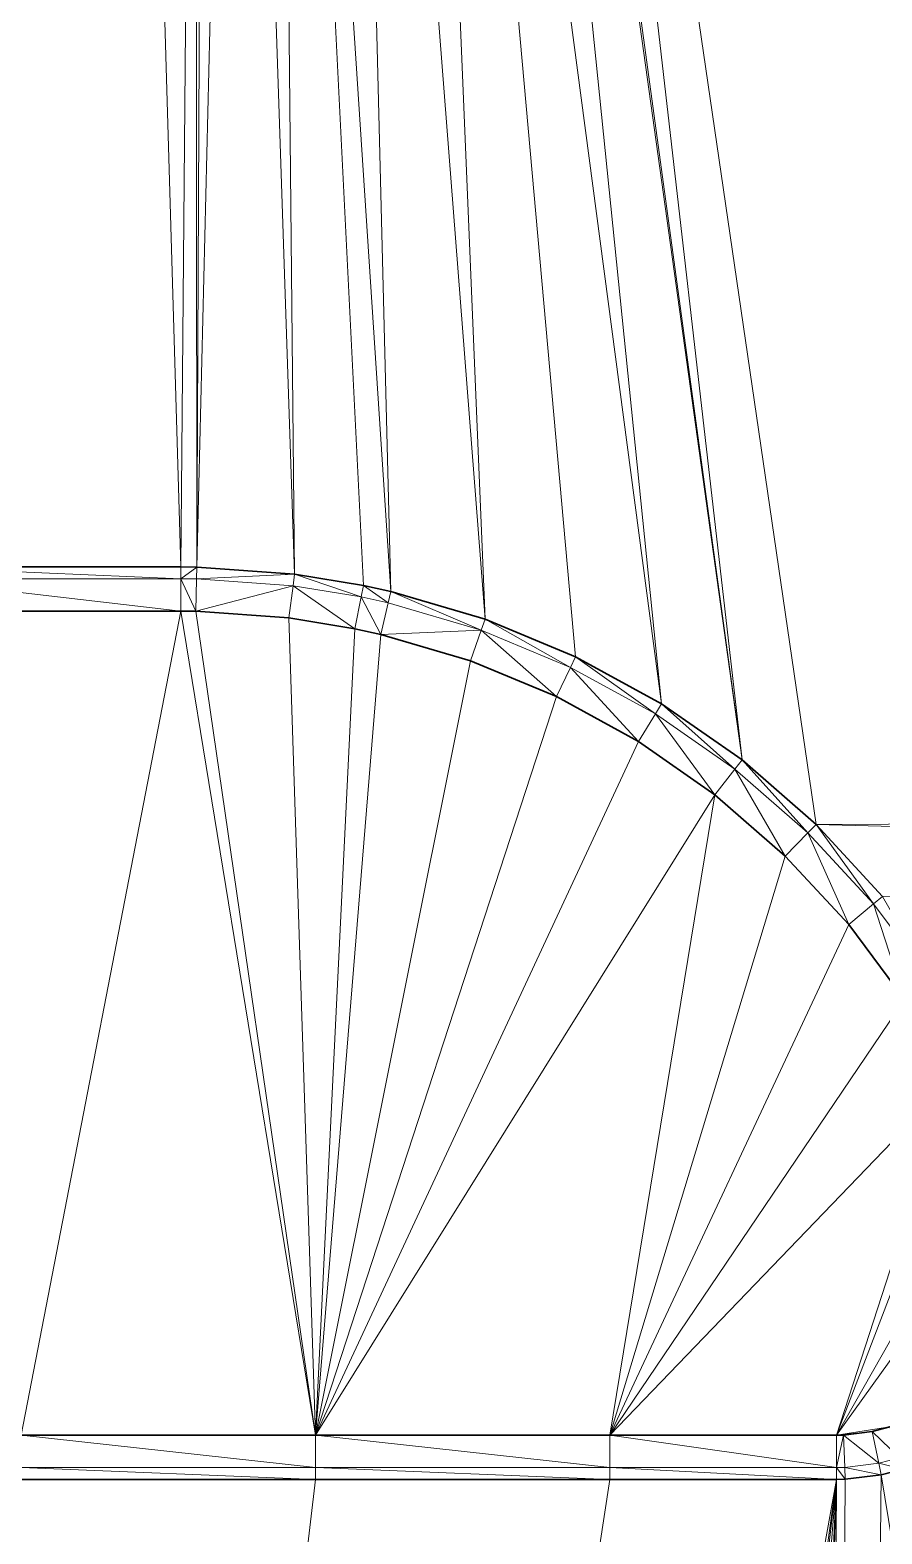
# Model space of a CAD drawing. Header units: metres. Extents: x 246428 to 246884, y 7418966 to 7419490.
# Drawn here: x 246722.42 to 246725.31, y 7419416.47 to 7419421.58 of the extents above; entities that cross this region are included whole.
import ezdxf

# ---------------------------------------------------------------- set-up
doc = ezdxf.new("R2010")
doc.units = ezdxf.units.M
doc.linetypes.add('blank name', pattern=[0])
doc.layers.add('_12D_UNMAPPED', color=7, linetype='Continuous')
for name, color, linetype, lineweight, true_color in [('KERB_BACK', 7, 'Continuous', 35, 0x5fd2ff), ('KERB_LINE', 7, 'Continuous', 18, 0xb9b9b9), ('KERB_LIP', 7, 'Continuous', 35, 0x5fd2ff), ('KERB_TOP', 7, 'Continuous', 18, 0xb9b9b9)]:
    doc.layers.add(name, color=color, linetype=linetype, lineweight=lineweight, true_color=true_color)

msp = doc.modelspace()

# ---------------------------------------------------------------- linework, layer by layer
at = {"layer": '_12D_UNMAPPED', "color": 3, "linetype": 'blank name', "lineweight": 0}
for points in [[(246733.742, 7419419.3179, 35.2438), (246724.1276, 7419426.3561, 34.9956), (246729.9396, 7419430.9053, 35.0576)], [(246724.1276, 7419426.3561, 34.9956), (246733.4654, 7419419.1322, 35.2413), (246724.0305, 7419426.1262, 34.9964)], [(246733.742, 7419419.3179, 35.2438), (246733.4654, 7419419.1322, 35.2413), (246724.1276, 7419426.3561, 34.9956)], [(246724.0305, 7419426.1262, 34.9964), (246724.8363, 7419419.0995, 35.0826), (246723.9027, 7419425.9387, 34.9971)], [(246733.4654, 7419419.1322, 35.2413), (246733.2103, 7419418.9178, 35.2387), (246724.0305, 7419426.1262, 34.9964)], [(246733.2103, 7419418.9178, 35.2387), (246725.0876, 7419418.8807, 35.0889), (246724.0305, 7419426.1262, 34.9964)], [(246725.0876, 7419418.8807, 35.0889), (246724.8363, 7419419.0995, 35.0826), (246724.0305, 7419426.1262, 34.9964)], [(246723.888, 7419425.9214, 34.9969), (246724.563, 7419419.29, 35.0757), (246723.7062, 7419425.7504, 34.9941)], [(246723.9027, 7419425.9387, 34.9971), (246724.8363, 7419419.0995, 35.0826), (246723.888, 7419425.9214, 34.9969)], [(246724.8363, 7419419.0995, 35.0826), (246724.563, 7419419.29, 35.0757), (246723.888, 7419425.9214, 34.9969)], [(246723.7062, 7419425.7504, 34.9941), (246723.9631, 7419419.5779, 35.062), (246723.493, 7419425.6207, 34.9914)], [(246724.563, 7419419.29, 35.0757), (246724.2708, 7419419.4501, 35.0689), (246723.7062, 7419425.7504, 34.9941)], [(246724.2708, 7419419.4501, 35.0689), (246723.9631, 7419419.5779, 35.062), (246723.7062, 7419425.7504, 34.9941)], [(246723.493, 7419425.6207, 34.9914), (246723.6435, 7419419.6719, 35.0552), (246723.2576, 7419425.538, 34.9886)], [(246723.9631, 7419419.5779, 35.062), (246723.6435, 7419419.6719, 35.0552), (246723.493, 7419425.6207, 34.9914)], [(246723.2576, 7419425.538, 34.9886), (246723.3156, 7419419.7311, 35.0486), (246723.1234, 7419425.514, 34.9871)], [(246723.6435, 7419419.6719, 35.0552), (246723.5505, 7419419.6924, 35.0532), (246723.2576, 7419425.538, 34.9886)], [(246723.5505, 7419419.6924, 35.0532), (246723.3156, 7419419.7311, 35.0486), (246723.2576, 7419425.538, 34.9886)], [(246722.9295, 7419419.7553, 35.0412), (246721.9833, 7419419.7553, 35.024), (246722.7602, 7419425.5053, 34.9806)], [(246722.7602, 7419425.5053, 34.9806), (246721.9833, 7419419.7553, 35.024), (246722.1296, 7419425.5053, 34.9691)], [(246722.9795, 7419425.5053, 34.9846), (246722.9295, 7419419.7553, 35.0412), (246722.7602, 7419425.5053, 34.9806)], [(246722.9833, 7419419.7548, 35.0423), (246722.9295, 7419419.7553, 35.0412), (246722.9795, 7419425.5053, 34.9846)], [(246723.0101, 7419425.5057, 34.9851), (246722.9833, 7419419.7548, 35.0423), (246722.9795, 7419425.5053, 34.9846)], [(246723.3156, 7419419.7311, 35.0486), (246722.9833, 7419419.7548, 35.0423), (246723.1234, 7419425.514, 34.9871)], [(246723.1234, 7419425.514, 34.9871), (246722.9833, 7419419.7548, 35.0423), (246723.0101, 7419425.5057, 34.9851)], [(246721.9833, 7419419.7553, 35.024), (246722.9295, 7419419.7153, 35.1912), (246721.9833, 7419419.7153, 35.174)], [(246721.9833, 7419419.7553, 35.024), (246722.9295, 7419419.7553, 35.0412), (246722.9295, 7419419.7153, 35.1912)], [(246721.9833, 7419419.7153, 35.174), (246722.9295, 7419419.6053, 35.1912), (246721.9833, 7419419.6053, 35.174)], [(246721.9833, 7419419.7153, 35.174), (246722.9295, 7419419.7153, 35.1912), (246722.9295, 7419419.6053, 35.1912)], [(246722.9295, 7419419.7553, 35.0412), (246722.9833, 7419419.7548, 35.0423), (246722.9295, 7419419.7153, 35.1912)], [(246722.9833, 7419419.7548, 35.0423), (246722.9826, 7419419.7148, 35.1923), (246722.9295, 7419419.7153, 35.1912)], [(246722.9295, 7419419.7153, 35.1912), (246722.9826, 7419419.7148, 35.1923), (246722.9807, 7419419.6048, 35.1923)], [(246722.9295, 7419419.7153, 35.1912), (246722.9807, 7419419.6048, 35.1923), (246722.9295, 7419419.6053, 35.1912)], [(246722.9826, 7419419.7148, 35.1923), (246723.3106, 7419419.6914, 35.1986), (246722.9807, 7419419.6048, 35.1923)], [(246722.9833, 7419419.7548, 35.0423), (246723.3156, 7419419.7311, 35.0486), (246722.9826, 7419419.7148, 35.1923)], [(246723.3156, 7419419.7311, 35.0486), (246723.3106, 7419419.6914, 35.1986), (246722.9826, 7419419.7148, 35.1923)], [(246723.3156, 7419419.7311, 35.0486), (246723.5425, 7419419.6533, 35.2032), (246723.3106, 7419419.6914, 35.1986)], [(246723.3156, 7419419.7311, 35.0486), (246723.5505, 7419419.6924, 35.0532), (246723.5425, 7419419.6533, 35.2032)], [(246723.3106, 7419419.6914, 35.1986), (246723.2969, 7419419.5823, 35.1986), (246722.9807, 7419419.6048, 35.1923)], [(246723.3106, 7419419.6914, 35.1986), (246723.5204, 7419419.5455, 35.2032), (246723.2969, 7419419.5823, 35.1986)], [(246723.3106, 7419419.6914, 35.1986), (246723.5425, 7419419.6533, 35.2032), (246723.5204, 7419419.5455, 35.2032)], [(246723.5505, 7419419.6924, 35.0532), (246723.6343, 7419419.633, 35.2052), (246723.5425, 7419419.6533, 35.2032)], [(246723.5505, 7419419.6924, 35.0532), (246723.6435, 7419419.6719, 35.0552), (246723.6343, 7419419.633, 35.2052)], [(246723.6435, 7419419.6719, 35.0552), (246723.9498, 7419419.5402, 35.212), (246723.6343, 7419419.633, 35.2052)], [(246723.6435, 7419419.6719, 35.0552), (246723.9631, 7419419.5779, 35.062), (246723.9498, 7419419.5402, 35.212)], [(246723.5425, 7419419.6533, 35.2032), (246723.6089, 7419419.526, 35.2052), (246723.5204, 7419419.5455, 35.2032)], [(246723.5425, 7419419.6533, 35.2032), (246723.6343, 7419419.633, 35.2052), (246723.6089, 7419419.526, 35.2052)], [(246723.6343, 7419419.633, 35.2052), (246723.9498, 7419419.5402, 35.212), (246723.6089, 7419419.526, 35.2052)], [(246722.9295, 7419419.6053, 35.1912), (246722.387, 7419416.8053, 35.2123), (246721.9833, 7419419.6053, 35.174)], [(246723.387, 7419416.8053, 35.2306), (246722.387, 7419416.8053, 35.2123), (246722.9295, 7419419.6053, 35.1912)], [(246722.9807, 7419419.6048, 35.1923), (246723.387, 7419416.8053, 35.2306), (246722.9295, 7419419.6053, 35.1912)], [(246723.2969, 7419419.5823, 35.1986), (246723.387, 7419416.8053, 35.2306), (246722.9807, 7419419.6048, 35.1923)], [(246723.5204, 7419419.5455, 35.2032), (246723.387, 7419416.8053, 35.2306), (246723.2969, 7419419.5823, 35.1986)], [(246723.9631, 7419419.5779, 35.062), (246724.2535, 7419419.414, 35.2189), (246723.9498, 7419419.5402, 35.212)], [(246723.9631, 7419419.5779, 35.062), (246724.2708, 7419419.4501, 35.0689), (246724.2535, 7419419.414, 35.2189)], [(246723.6089, 7419419.526, 35.2052), (246723.387, 7419416.8053, 35.2306), (246723.5204, 7419419.5455, 35.2032)], [(246723.9131, 7419419.4365, 35.212), (246723.387, 7419416.8053, 35.2306), (246723.6089, 7419419.526, 35.2052)], [(246723.9498, 7419419.5402, 35.212), (246723.9131, 7419419.4365, 35.212), (246723.6089, 7419419.526, 35.2052)], [(246723.9498, 7419419.5402, 35.212), (246724.2059, 7419419.3148, 35.2189), (246723.9131, 7419419.4365, 35.212)], [(246723.9498, 7419419.5402, 35.212), (246724.2535, 7419419.414, 35.2189), (246724.2059, 7419419.3148, 35.2189)], [(246724.2059, 7419419.3148, 35.2189), (246723.387, 7419416.8053, 35.2306), (246723.9131, 7419419.4365, 35.212)], [(246724.2535, 7419419.414, 35.2189), (246724.4839, 7419419.1625, 35.2257), (246724.2059, 7419419.3148, 35.2189)], [(246724.2708, 7419419.4501, 35.0689), (246724.5419, 7419419.256, 35.2257), (246724.2535, 7419419.414, 35.2189)], [(246724.2535, 7419419.414, 35.2189), (246724.5419, 7419419.256, 35.2257), (246724.4839, 7419419.1625, 35.2257)], [(246724.2708, 7419419.4501, 35.0689), (246724.563, 7419419.29, 35.0757), (246724.5419, 7419419.256, 35.2257)], [(246724.4839, 7419419.1625, 35.2257), (246723.387, 7419416.8053, 35.2306), (246724.2059, 7419419.3148, 35.2189)], [(246724.5419, 7419419.256, 35.2257), (246724.744, 7419418.9812, 35.2326), (246724.4839, 7419419.1625, 35.2257)], [(246724.563, 7419419.29, 35.0757), (246724.8117, 7419419.0679, 35.2326), (246724.5419, 7419419.256, 35.2257)], [(246724.5419, 7419419.256, 35.2257), (246724.8117, 7419419.0679, 35.2326), (246724.744, 7419418.9812, 35.2326)], [(246724.563, 7419419.29, 35.0757), (246724.8363, 7419419.0995, 35.0826), (246724.8117, 7419419.0679, 35.2326)], [(246724.744, 7419418.9812, 35.2326), (246723.387, 7419416.8053, 35.2306), (246724.4839, 7419419.1625, 35.2257)], [(246724.8363, 7419419.0995, 35.0826), (246725.0597, 7419418.852, 35.2389), (246724.8117, 7419419.0679, 35.2326)], [(246724.8363, 7419419.0995, 35.0826), (246725.0876, 7419418.8807, 35.0889), (246725.0597, 7419418.852, 35.2389)], [(246724.8117, 7419419.0679, 35.2326), (246724.9832, 7419418.773, 35.2389), (246724.744, 7419418.9812, 35.2326)], [(246724.8117, 7419419.0679, 35.2326), (246725.0597, 7419418.852, 35.2389), (246724.9832, 7419418.773, 35.2389)], [(246724.387, 7419416.8053, 35.2488), (246723.387, 7419416.8053, 35.2306), (246724.744, 7419418.9812, 35.2326)], [(246724.9832, 7419418.773, 35.2389), (246724.387, 7419416.8053, 35.2488), (246724.744, 7419418.9812, 35.2326)], [(246725.0876, 7419418.8807, 35.0889), (246733.2103, 7419418.9178, 35.2387), (246732.9797, 7419418.6773, 35.2362)], [(246725.0597, 7419418.852, 35.2389), (246725.1986, 7419418.5404, 35.2453), (246724.9832, 7419418.773, 35.2389)], [(246725.0876, 7419418.8807, 35.0889), (246725.2832, 7419418.6107, 35.2453), (246725.0597, 7419418.852, 35.2389)], [(246725.0597, 7419418.852, 35.2389), (246725.2832, 7419418.6107, 35.2453), (246725.1986, 7419418.5404, 35.2453)], [(246725.0876, 7419418.8807, 35.0889), (246725.314, 7419418.6362, 35.0953), (246725.2832, 7419418.6107, 35.2453)], [(246725.314, 7419418.6362, 35.0953), (246725.0876, 7419418.8807, 35.0889), (246732.9797, 7419418.6773, 35.2362)], [(246725.1986, 7419418.5404, 35.2453), (246724.387, 7419416.8053, 35.2488), (246724.9832, 7419418.773, 35.2389)], [(246725.2832, 7419418.6107, 35.2453), (246725.3878, 7419418.286, 35.2517), (246725.1986, 7419418.5404, 35.2453)], [(246725.314, 7419418.6362, 35.0953), (246725.4795, 7419418.3468, 35.2517), (246725.2832, 7419418.6107, 35.2453)], [(246725.2832, 7419418.6107, 35.2453), (246725.4795, 7419418.3468, 35.2517), (246725.3878, 7419418.286, 35.2517)], [(246725.3878, 7419418.286, 35.2517), (246724.387, 7419416.8053, 35.2488), (246725.1986, 7419418.5404, 35.2453)], [(246725.5486, 7419418.0127, 35.258), (246724.387, 7419416.8053, 35.2488), (246725.3878, 7419418.286, 35.2517)], [(246725.1566, 7419416.8053, 35.2629), (246724.387, 7419416.8053, 35.2488), (246725.5486, 7419418.0127, 35.258)], [(246725.5891, 7419417.9317, 35.2598), (246725.1566, 7419416.8053, 35.2629), (246725.5486, 7419418.0127, 35.258)], [(246725.6792, 7419417.7238, 35.2637), (246725.1566, 7419416.8053, 35.2629), (246725.5891, 7419417.9317, 35.2598)], [(246725.7252, 7419417.5968, 35.266), (246725.1566, 7419416.8053, 35.2629), (246725.6792, 7419417.7238, 35.2637)], [(246725.338, 7419416.8334, 35.266), (246725.1566, 7419416.8053, 35.2629), (246725.7252, 7419417.5968, 35.266)], [(246723.387, 7419416.6953, 35.2306), (246722.387, 7419416.8053, 35.2123), (246723.387, 7419416.8053, 35.2306)], [(246723.387, 7419416.6953, 35.2306), (246722.387, 7419416.6953, 35.2123), (246722.387, 7419416.8053, 35.2123)], [(246724.387, 7419416.6953, 35.2488), (246723.387, 7419416.8053, 35.2306), (246724.387, 7419416.8053, 35.2488)], [(246724.387, 7419416.6953, 35.2488), (246723.387, 7419416.6953, 35.2306), (246723.387, 7419416.8053, 35.2306)], [(246725.1566, 7419416.6953, 35.2629), (246724.387, 7419416.8053, 35.2488), (246725.1566, 7419416.8053, 35.2629)], [(246725.1566, 7419416.6953, 35.2629), (246724.387, 7419416.6953, 35.2488), (246724.387, 7419416.8053, 35.2488)], [(246725.2785, 7419416.8178, 35.2655), (246725.1566, 7419416.8053, 35.2629), (246725.338, 7419416.8334, 35.266)], [(246725.1809, 7419416.8058, 35.2634), (246725.1566, 7419416.8053, 35.2629), (246725.2785, 7419416.8178, 35.2655)], [(246725.1854, 7419416.6959, 35.2634), (246725.1566, 7419416.6953, 35.2629), (246725.1809, 7419416.8058, 35.2634)], [(246725.1566, 7419416.6953, 35.2629), (246725.1566, 7419416.8053, 35.2629), (246725.1809, 7419416.8058, 35.2634)], [(246725.3009, 7419416.7101, 35.2655), (246725.1809, 7419416.8058, 35.2634), (246725.2785, 7419416.8178, 35.2655)], [(246725.3009, 7419416.7101, 35.2655), (246725.1854, 7419416.6959, 35.2634), (246725.1809, 7419416.8058, 35.2634)], [(246725.3713, 7419416.7285, 35.266), (246725.2785, 7419416.8178, 35.2655), (246725.338, 7419416.8334, 35.266)], [(246725.3713, 7419416.7285, 35.266), (246725.3009, 7419416.7101, 35.2655), (246725.2785, 7419416.8178, 35.2655)], [(246723.387, 7419416.6553, 35.0806), (246722.387, 7419416.6953, 35.2123), (246723.387, 7419416.6953, 35.2306)], [(246723.387, 7419416.6553, 35.0806), (246722.387, 7419416.6553, 35.0623), (246722.387, 7419416.6953, 35.2123)], [(246724.387, 7419416.6553, 35.0988), (246723.387, 7419416.6953, 35.2306), (246724.387, 7419416.6953, 35.2488)], [(246724.387, 7419416.6553, 35.0988), (246723.387, 7419416.6553, 35.0806), (246723.387, 7419416.6953, 35.2306)], [(246725.1566, 7419416.6553, 35.1129), (246724.387, 7419416.6953, 35.2488), (246725.1566, 7419416.6953, 35.2629)], [(246725.1566, 7419416.6553, 35.1129), (246724.387, 7419416.6553, 35.0988), (246724.387, 7419416.6953, 35.2488)], [(246725.187, 7419416.6559, 35.1134), (246725.1566, 7419416.6953, 35.2629), (246725.1854, 7419416.6959, 35.2634)], [(246725.187, 7419416.6559, 35.1134), (246725.1566, 7419416.6553, 35.1129), (246725.1566, 7419416.6953, 35.2629)], [(246725.309, 7419416.6709, 35.1155), (246725.1854, 7419416.6959, 35.2634), (246725.3009, 7419416.7101, 35.2655)], [(246725.309, 7419416.6709, 35.1155), (246725.187, 7419416.6559, 35.1134), (246725.1854, 7419416.6959, 35.2634)], [(246725.3834, 7419416.6904, 35.116), (246725.3009, 7419416.7101, 35.2655), (246725.3713, 7419416.7285, 35.266)], [(246725.3834, 7419416.6904, 35.116), (246725.309, 7419416.6709, 35.1155), (246725.3009, 7419416.7101, 35.2655)], [(246722.387, 7419416.6553, 35.0623), (246723.387, 7419416.6553, 35.0806), (246720.008, 7419388.0553, 35.3049)], [(246720.008, 7419388.0553, 35.3049), (246723.387, 7419416.6553, 35.0806), (246724.387, 7419416.6553, 35.0988)], [(246720.008, 7419388.0553, 35.3049), (246724.387, 7419416.6553, 35.0988), (246725.1566, 7419416.6553, 35.1129)], [(246721.2295, 7419388.0553, 35.3272), (246720.008, 7419388.0553, 35.3049), (246725.1566, 7419416.6553, 35.1129)], [(246721.2295, 7419388.0553, 35.3272), (246725.1566, 7419416.6553, 35.1129), (246721.2296, 7419388.0553, 35.3272)], [(246721.2296, 7419388.0553, 35.3272), (246725.1566, 7419416.6553, 35.1129), (246721.862, 7419388.0553, 35.3397)], [(246725.1566, 7419416.6553, 35.1129), (246722.862, 7419388.0553, 35.3594), (246721.862, 7419388.0553, 35.3397)], [(246725.1566, 7419416.6553, 35.1129), (246723.862, 7419388.0553, 35.3791), (246722.862, 7419388.0553, 35.3594)], [(246725.1566, 7419416.6553, 35.1129), (246724.2945, 7419388.0553, 35.3877), (246723.862, 7419388.0553, 35.3791)], [(246725.008, 7419388.0553, 35.3962), (246724.2945, 7419388.0553, 35.3877), (246725.1566, 7419416.6553, 35.1129)], [(246725.309, 7419416.6709, 35.1155), (246725.008, 7419388.0553, 35.3962), (246725.187, 7419416.6559, 35.1134)], [(246730.008, 7419388.0553, 35.4874), (246725.008, 7419388.0553, 35.3962), (246725.309, 7419416.6709, 35.1155)], [(246725.187, 7419416.6559, 35.1134), (246725.008, 7419388.0553, 35.3962), (246725.1566, 7419416.6553, 35.1129)], [(246730.008, 7419388.0553, 35.4874), (246725.309, 7419416.6709, 35.1155), (246725.3834, 7419416.6904, 35.116)]]:
    msp.add_3dface(points, dxfattribs=at)
at = {"layer": 'KERB_BACK'}
for points in [[(246725.3878, 7419418.286, 35.2517), (246725.1986, 7419418.5404, 35.2453), (246724.9832, 7419418.773, 35.2389), (246724.744, 7419418.9812, 35.2326), (246724.4839, 7419419.1625, 35.2257), (246724.2059, 7419419.3148, 35.2189), (246723.9131, 7419419.4365, 35.212), (246723.6089, 7419419.526, 35.2052), (246723.5204, 7419419.5455, 35.2032), (246723.2969, 7419419.5823, 35.1986), (246722.9807, 7419419.6048, 35.1923), (246722.9295, 7419419.6053, 35.1912), (246721.9833, 7419419.6053, 35.174), (246721.2295, 7419419.6053, 35.1602), (246721.1949, 7419419.6039, 35.1595), (246721.05, 7419419.5679, 35.1563), (246720.9248, 7419419.4865, 35.1559), (246720.8332, 7419419.3686, 35.1555), (246720.7853, 7419419.2272, 35.1551), (246720.78, 7419419.1766, 35.155), (246720.7795, 7419419.1554, 35.1553), (246720.7795, 7419419.1553, 35.1553)], [(246720.7795, 7419419.1553, 35.1553), (246720.7795, 7419418.1553, 35.1653), (246720.7795, 7419417.2553, 35.1743), (246720.7857, 7419417.1806, 35.1754), (246720.8346, 7419417.0395, 35.1791), (246720.9269, 7419416.9222, 35.1828), (246721.0525, 7419416.8415, 35.1865), (246721.0995, 7419416.8245, 35.1878), (246721.1976, 7419416.8064, 35.1904), (246721.2295, 7419416.8053, 35.1912), (246721.387, 7419416.8053, 35.1941), (246722.387, 7419416.8053, 35.2123), (246723.387, 7419416.8053, 35.2306), (246724.387, 7419416.8053, 35.2488), (246725.1566, 7419416.8053, 35.2629), (246725.1809, 7419416.8058, 35.2634), (246725.2785, 7419416.8178, 35.2655), (246725.338, 7419416.8334, 35.266)]]:
    msp.add_polyline3d(points, dxfattribs=at)
at = {"layer": 'KERB_LINE'}
for points in [[(246725.314, 7419418.6362, 35.0953), (246725.0876, 7419418.8807, 35.0889), (246724.8363, 7419419.0995, 35.0826), (246724.563, 7419419.29, 35.0757), (246724.2708, 7419419.4501, 35.0689), (246723.9631, 7419419.5779, 35.062), (246723.6435, 7419419.6719, 35.0552), (246723.5505, 7419419.6924, 35.0532), (246723.3156, 7419419.7311, 35.0486), (246722.9833, 7419419.7548, 35.0423), (246722.9295, 7419419.7553, 35.0412), (246721.9833, 7419419.7553, 35.024), (246721.2295, 7419419.7553, 35.0102), (246721.1833, 7419419.7535, 35.0095), (246720.9901, 7419419.7055, 35.0063), (246720.8233, 7419419.5969, 35.0059), (246720.7012, 7419419.4397, 35.0055), (246720.6372, 7419419.2511, 35.0051), (246720.6302, 7419419.1838, 35.005), (246720.6295, 7419419.1554, 35.0053), (246720.6295, 7419419.1553, 35.0053)], [(246720.6295, 7419419.1553, 35.0053), (246720.6295, 7419418.1553, 35.0153), (246720.6295, 7419417.2553, 35.0243), (246720.6378, 7419417.1557, 35.0254), (246720.7029, 7419416.9676, 35.0291), (246720.826, 7419416.8112, 35.0328), (246720.9936, 7419416.7036, 35.0365), (246721.0562, 7419416.6809, 35.0378), (246721.187, 7419416.6568, 35.0404), (246721.2295, 7419416.6553, 35.0412), (246721.387, 7419416.6553, 35.0441), (246722.387, 7419416.6553, 35.0623), (246723.387, 7419416.6553, 35.0806), (246724.387, 7419416.6553, 35.0988), (246725.1566, 7419416.6553, 35.1129), (246725.187, 7419416.6559, 35.1134), (246725.309, 7419416.6709, 35.1155), (246725.3834, 7419416.6904, 35.116)]]:
    msp.add_polyline3d(points, dxfattribs=at)
at = {"layer": 'KERB_LIP'}
for points in [[(246725.314, 7419418.6362, 35.0953), (246725.0876, 7419418.8807, 35.0889), (246724.8363, 7419419.0995, 35.0826), (246724.563, 7419419.29, 35.0757), (246724.2708, 7419419.4501, 35.0689), (246723.9631, 7419419.5779, 35.062), (246723.6435, 7419419.6719, 35.0552), (246723.5505, 7419419.6924, 35.0532), (246723.3156, 7419419.7311, 35.0486), (246722.9833, 7419419.7548, 35.0423), (246722.9295, 7419419.7553, 35.0412), (246721.9833, 7419419.7553, 35.024), (246721.2295, 7419419.7553, 35.0102), (246721.1833, 7419419.7535, 35.0095), (246720.9901, 7419419.7055, 35.0063), (246720.8233, 7419419.5969, 35.0059), (246720.7012, 7419419.4397, 35.0055), (246720.6372, 7419419.2511, 35.0051), (246720.6302, 7419419.1838, 35.005), (246720.6295, 7419419.1554, 35.0053), (246720.6295, 7419419.1553, 35.0053)], [(246720.6295, 7419419.1553, 35.0053), (246720.6295, 7419418.1553, 35.0153), (246720.6295, 7419417.2553, 35.0243), (246720.6378, 7419417.1557, 35.0254), (246720.7029, 7419416.9676, 35.0291), (246720.826, 7419416.8112, 35.0328), (246720.9936, 7419416.7036, 35.0365), (246721.0562, 7419416.6809, 35.0378), (246721.187, 7419416.6568, 35.0404), (246721.2295, 7419416.6553, 35.0412), (246721.387, 7419416.6553, 35.0441), (246722.387, 7419416.6553, 35.0623), (246723.387, 7419416.6553, 35.0806), (246724.387, 7419416.6553, 35.0988), (246725.1566, 7419416.6553, 35.1129), (246725.187, 7419416.6559, 35.1134), (246725.309, 7419416.6709, 35.1155), (246725.3834, 7419416.6904, 35.116)]]:
    msp.add_polyline3d(points, dxfattribs=at)
at = {"layer": 'KERB_TOP'}
for points in [[(246725.4795, 7419418.3468, 35.2517), (246725.2832, 7419418.6107, 35.2453), (246725.0597, 7419418.852, 35.2389), (246724.8117, 7419419.0679, 35.2326), (246724.5419, 7419419.256, 35.2257), (246724.2535, 7419419.414, 35.2189), (246723.9498, 7419419.5402, 35.212), (246723.6343, 7419419.633, 35.2052), (246723.5425, 7419419.6533, 35.2032), (246723.3106, 7419419.6914, 35.1986), (246722.9826, 7419419.7148, 35.1923), (246722.9295, 7419419.7153, 35.1912), (246721.9833, 7419419.7153, 35.174), (246721.2295, 7419419.7153, 35.1602), (246721.1864, 7419419.7136, 35.1595), (246721.0061, 7419419.6688, 35.1563), (246720.8504, 7419419.5674, 35.1559), (246720.7364, 7419419.4207, 35.1555), (246720.6767, 7419419.2447, 35.1551), (246720.6701, 7419419.1819, 35.155), (246720.6695, 7419419.1554, 35.1553), (246720.6695, 7419419.1553, 35.1553)], [(246720.6695, 7419419.1553, 35.1553), (246720.6695, 7419418.1553, 35.1653), (246720.6695, 7419417.2553, 35.1743), (246720.6772, 7419417.1624, 35.1754), (246720.738, 7419416.9868, 35.1791), (246720.8529, 7419416.8408, 35.1828), (246721.0093, 7419416.7404, 35.1865), (246721.0677, 7419416.7191, 35.1878), (246721.1899, 7419416.6967, 35.1904), (246721.2295, 7419416.6953, 35.1912), (246721.387, 7419416.6953, 35.1941), (246722.387, 7419416.6953, 35.2123), (246723.387, 7419416.6953, 35.2306), (246724.387, 7419416.6953, 35.2488), (246725.1566, 7419416.6953, 35.2629), (246725.1854, 7419416.6959, 35.2634), (246725.3009, 7419416.7101, 35.2655), (246725.3713, 7419416.7285, 35.266)]]:
    msp.add_polyline3d(points, dxfattribs=at)

doc.saveas('drawing.dxf')
